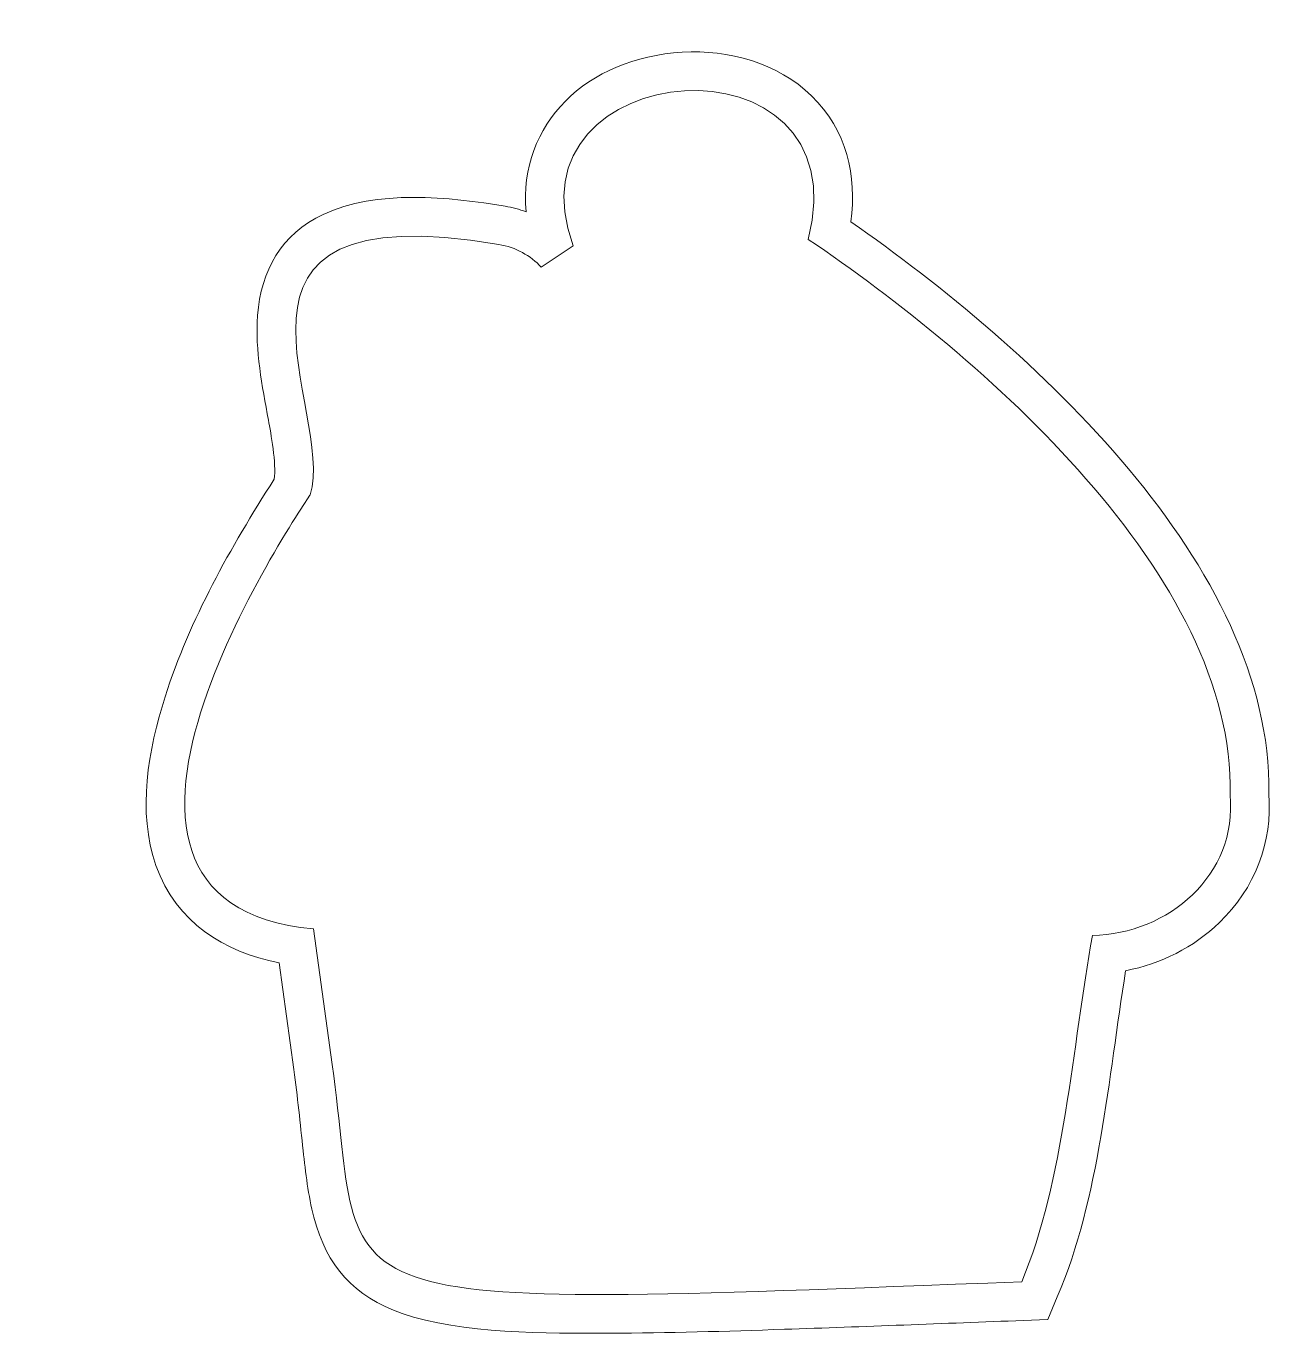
# Model space of a CAD drawing. Header units: millimetres. Extents: x -1956 to 3160, y -604 to 586.
# Drawn here: x -1104 to -1007.4, y 389.2 to 490.6 of the extents above; entities that cross this region are included whole.
import ezdxf

# ---------------------------------------------------------------- set-up
doc = ezdxf.new("R2010")
doc.units = ezdxf.units.MM
doc.header["$MEASUREMENT"] = 0
doc.layers.add('Katman 1', color=7, linetype='Continuous')

msp = doc.modelspace()

# ---------------------------------------------------------------- linework, layer by layer
at = {"layer": 'Katman 1', "color": 22, "lineweight": 20}
for points, knots in [([(-1010.6797, 431.0347), (-1010.0895, 424.7958), (-1015.4519, 420.2521), (-1021.3487, 420.1203), (-1022.9097, 411.5759), (-1023.5418, 401.0201), (-1026.8344, 393.2673), (-1083.6514, 391.1143), (-1077.6099, 390.8132), (-1080.2933, 410.1258), (-1080.2933, 410.1258), (-1081.7334, 420.6324), (-1081.7334, 420.6324), (-1104.0237, 422.6626), (-1082.0652, 454.1154), (-1082.0084, 454.291), (-1079.931, 460.7105), (-1091.8433, 477.8746), (-1067.3788, 473.7119), (-1066.0557, 473.4868), (-1064.9251, 472.8546), (-1064.0833, 471.9449), (-1064.0833, 471.9449), (-1061.6034, 473.6085), (-1061.6034, 473.6085), (-1067.1213, 488.4434), (-1039.1572, 490.6385), (-1043.3803, 474.1044), (-1029.9993, 465.0358), (-1010.2566, 448.0438), (-1010.6797, 431.0347)], [0, 0, 0, 0, 0.1, 0.1, 0.1, 0.2, 0.2, 0.2, 0.3, 0.3, 0.3, 0.4, 0.4, 0.4, 0.5, 0.5, 0.5, 0.6, 0.6, 0.6, 0.7, 0.7, 0.7, 0.8, 0.8, 0.8, 0.9, 0.9, 0.9, 1, 1, 1, 1]), ([(-1007.6769, 431.1332), (-1007.3715, 427.3328), (-1008.761, 423.7681), (-1011.4992, 421.1278), (-1013.4993, 419.1992), (-1016.0594, 417.9201), (-1018.7731, 417.3919), (-1020.1293, 409.0045), (-1020.7915, 399.8215), (-1024.0731, 392.0946), (-1024.0731, 392.0946), (-1024.8176, 390.3416), (-1024.8176, 390.3416), (-1024.8176, 390.3416), (-1026.7208, 390.2695), (-1026.7208, 390.2695), (-1032.8919, 390.0356), (-1039.0632, 389.7895), (-1045.2352, 389.5829), (-1049.7436, 389.432), (-1054.2618, 389.2945), (-1058.7728, 389.2766), (-1063.5455, 389.2577), (-1070.3304, 389.2306), (-1074.8654, 390.8125), (-1078.616, 392.1208), (-1080.7171, 394.4783), (-1081.7148, 398.2773), (-1082.1544, 399.9511), (-1082.3615, 401.7235), (-1082.5488, 403.4418), (-1082.7772, 405.5375), (-1082.9791, 407.6287), (-1083.2655, 409.7184), (-1083.2655, 409.7184), (-1084.3995, 417.9916), (-1084.3995, 417.9916), (-1088.686, 418.8641), (-1092.3774, 421.0961), (-1093.9568, 425.5496), (-1095.4292, 429.7013), (-1094.5566, 434.5588), (-1093.2493, 438.6401), (-1091.3104, 444.693), (-1088.1959, 450.176), (-1084.796, 455.4988), (-1084.5978, 456.7014), (-1085.054, 459.0646), (-1085.2386, 460.0854), (-1085.7174, 462.7338), (-1086.281, 465.4933), (-1086.0805, 468.192), (-1085.8209, 471.6874), (-1084.2319, 474.4949), (-1080.9853, 476.0439), (-1076.921, 477.983), (-1071.1658, 477.3994), (-1066.8756, 476.6694), (-1066.3221, 476.5752), (-1065.7833, 476.4314), (-1065.2651, 476.2401), (-1065.8548, 483.08), (-1060.5521, 488.1836), (-1053.1519, 488.6147), (-1049.5505, 488.8246), (-1045.7625, 487.7979), (-1043.1308, 485.2394), (-1040.3953, 482.58), (-1039.6174, 479.0414), (-1040.0697, 475.4676), (-1026.1951, 465.7721), (-1007.3615, 448.8362), (-1007.6769, 431.1332)], [0, 0, 0, 0, 0.04166667, 0.04166667, 0.04166667, 0.08333333, 0.08333333, 0.08333333, 0.125, 0.125, 0.125, 0.16666667, 0.16666667, 0.16666667, 0.20833333, 0.20833333, 0.20833333, 0.25, 0.25, 0.25, 0.29166667, 0.29166667, 0.29166667, 0.33333333, 0.33333333, 0.33333333, 0.375, 0.375, 0.375, 0.41666667, 0.41666667, 0.41666667, 0.45833333, 0.45833333, 0.45833333, 0.5, 0.5, 0.5, 0.54166667, 0.54166667, 0.54166667, 0.58333333, 0.58333333, 0.58333333, 0.625, 0.625, 0.625, 0.66666667, 0.66666667, 0.66666667, 0.70833333, 0.70833333, 0.70833333, 0.75, 0.75, 0.75, 0.79166667, 0.79166667, 0.79166667, 0.83333333, 0.83333333, 0.83333333, 0.875, 0.875, 0.875, 0.91666667, 0.91666667, 0.91666667, 0.95833333, 0.95833333, 0.95833333, 1, 1, 1, 1])]:
    msp.add_open_spline(points, degree=3, knots=knots, dxfattribs=at)

doc.saveas('drawing.dxf')
